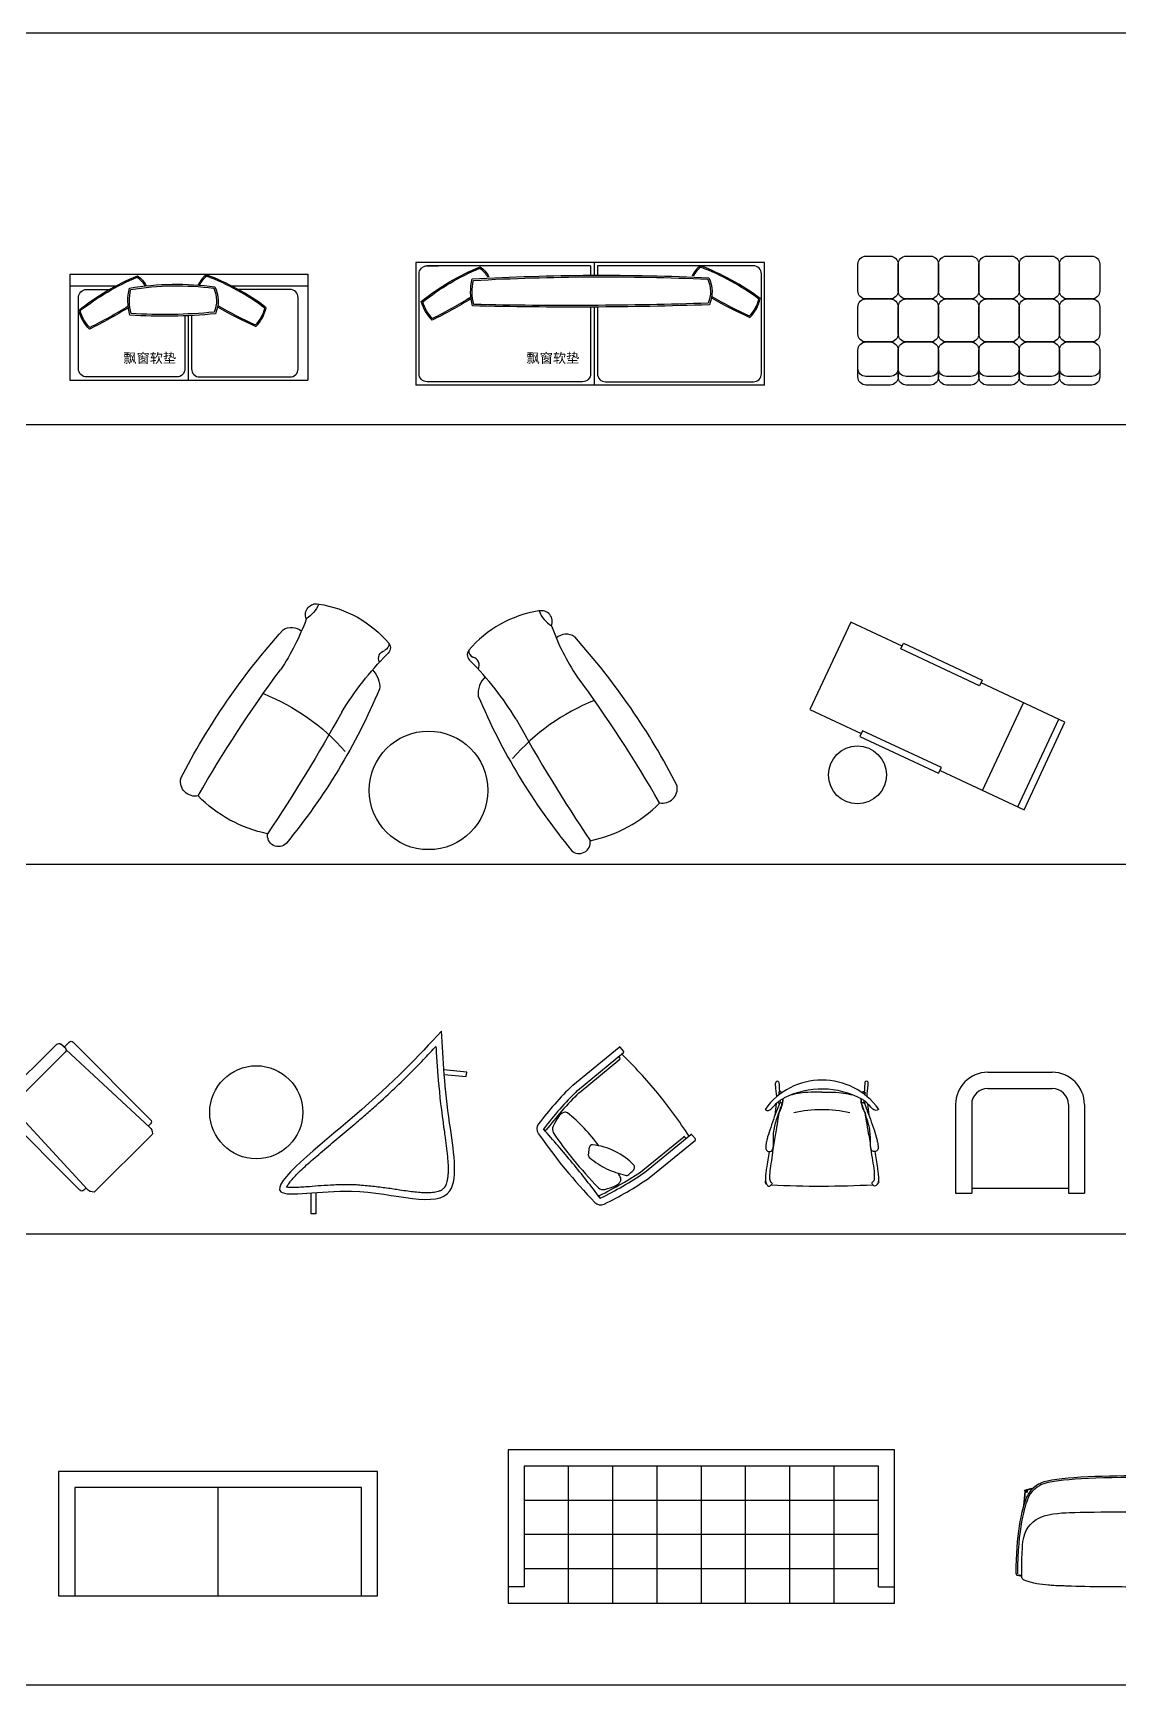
# Model space of a CAD drawing. Extents: x 185064 to 343242, y -369192 to -264966.
# Drawn here: x 211169 to 217909, y -277663 to -267410 of the extents above; entities that cross this region are included whole.
import ezdxf

# ---------------------------------------------------------------- set-up
doc = ezdxf.new("R2010")
doc.units = 0
doc.layers.add('IFF-FURN', color=51, linetype='Continuous', lineweight=25)
for name, color, linetype in [('IFF-FURN-DETAIL', 250, 'Continuous'), ('WALL', 9, 'Continuous'), ('打印框', 4, 'Continuous'), ('文字', 2, 'Continuous')]:
    doc.layers.add(name, color=color, linetype=linetype)

# ---------------------------------------------------------------- blocks, each defined once
blk = doc.blocks.new('AWRETAEEWRT')
at = {"color": 3, "ltscale": 2}
for centre, radius, start, end in [((-134425, -509447), 715, 114.7573, 155.6077), ((-134692, -508858), 68.3, 353.6922, 117.9559), ((-134563, -508668), 207, 218.8804, 252.7677), ((-133461, -508029), 1433, 215.7355, 229.8946), ((-134496, -508980), 93.3, 72.1805, 147.5766), ((-136740, -512528), 4288, 42.9589, 57.9893), ((-135032, -509169), 47.1, 158.0673, 251.6712), ((-135033, -509143), 43.9, 191.165, 261.6003), ((-139343, -515557), 8122, 45.7656, 52.3693), ((-135981, -510889), 1918, 47.1667, 60.8507), ((-135037, -509237), 50.1, 346.5668, 92.8294), ((-133434, -510285), 1322, 127.6548, 154.8433), ((-134799, -509357), 153, 150.9565, 199.9972), ((-131913, -506973), 3887, 218.8155, 235.3678), ((-127507, -502360), 10106, 224.8082, 229.8209), ((-133685, -509646), 91.9, 274.5802, 26.1803), ((-134416, -509336), 841, 297.5562, 331.4991), ((-134090, -510111), 68.8, 241.6218, 25.2259)]:
    blk.add_arc(centre, radius, start, end, dxfattribs=at)
blk = doc.blocks.new('waertae')
at = {"layer": 'IFF-FURN', "color": 3}
for p, q in [((437949, -670511), (437705, -670791)), ((437982, -670539), (437738, -670820)), ((437732, -670820), (437706, -670798)), ((438479, -670971), (438236, -671252)), ((438512, -670999), (438269, -671280)), ((438236, -671258), (438263, -671281))]:
    blk.add_line(p, q, dxfattribs=at)
at = {"layer": 'IFF-FURN', "color": 1}
blk.add_lwpolyline([(438289, -670654, 0.070249), (438517, -670824, 0.219034), (438539, -670822, 0.15778), (438567, -670791, 0.033395), (438590, -670728, 0.249709), (438582, -670688, 0.032862), (438432, -670545, 0.024257), (438248, -670398, 0.249709), (438207, -670395, 0.033395), (438147, -670428, 0.15778), (438121, -670459, 0.219034), (438122, -670481, 0.008332), (438143, -670507, 0.008332)], format="xyb", dxfattribs=at)
blk.add_lwpolyline([(438219, -670522, 0.039545), (438098, -670502, 0.249709), (438077, -670510, 0.033395), (438054, -670540, 0.15778), (438049, -670562, 0.219034), (438054, -670572, 0.096077), (438185, -670638, 0.096077), (438330, -670654, 0.219034), (438341, -670648, 0.15778), (438347, -670626, 0.033395), (438345, -670589, 0.249709), (438331, -670571, 0.039545)], format="xyb", close=True, dxfattribs=at)
at = {"layer": 'IFF-FURN', "color": 3}
for centre, radius, start, end in [((439480, -672089), 2199, 125.7404, 134.029), ((439480, -672089), 2155, 125.563, 134.0239), ((438225, -670345), 50, 53.5532, 125.7404), ((442667, -665637), 6465, 226.6165, 229.0808), ((436156, -673146), 3533, 44.5527, 53.5532), ((437982, -670539), 43.6, 134.029, 139.0158), ((437985, -670542), 4.36, 134.0239, 139.0158), ((442672, -665641), 6465, 229.0251, 231.4894), ((436734, -669706), 2155, 324.082, 332.5429), ((436734, -669706), 2199, 324.077, 332.3655), ((438638, -670703), 50, 332.3655, 44.5527), ((437709, -670794), 4.36, 139.0158, 229.0158), ((437735, -670817), 4.36, 229.0158, 319.0158), ((440148, -668572), 3281, 222.9905, 228.7528), ((440122, -668549), 3281, 229.3532, 235.1154), ((438476, -670968), 4.36, 319.0901, 324.082), ((438479, -670971), 43.6, 319.0901, 324.077), ((438239, -671255), 4.36, 139.0901, 229.0901), ((438265, -671277), 4.36, 229.0901, 319.0901)]:
    blk.add_arc(centre, radius, start, end, dxfattribs=at)
at = {"layer": 'IFF-FURN-DETAIL', "color": 1}
for p, q in [((438225, -670336), (438235, -670345)), ((437995, -670551), (437780, -670798)), ((438646, -670701), (438636, -670693)), ((437764, -670790), (437774, -670799)), ((438466, -670959), (438251, -671207)), ((438262, -671222), (438252, -671213))]:
    blk.add_line(p, q, dxfattribs=at)
for centre, radius, start, end in [((439480, -672089), 2138, 125.639, 134.0239), ((438232, -670348), 4.36, 305.639, 49.053), ((436734, -669706), 2138, 324.082, 332.467), ((438634, -670696), 4.36, 49.053, 152.467), ((437777, -670796), 4.36, 229.053, 319.0158), ((438255, -671210), 4.36, 139.0901, 229.053)]:
    blk.add_arc(centre, radius, start, end, dxfattribs=at)
at = {"layer": 'IFF-FURN-DETAIL', "color": 3}
for centre, start, end in [((440122, -668549), 229.3532, 229.3536), ((440148, -668572), 228.7523, 228.7528)]:
    blk.add_arc(centre, 3276, start, end, dxfattribs=at)
blk = doc.blocks.new('A$C7FD80CE8')
at = {"color": 3, "linetype": 'ByBlock'}
for p, q in [((27, 572), (653, 837)), ((683, 812), (676, 828)), ((739, 815), (939, 345)), ((35, 507), (25, 532)), ((1, 473), (180, 52)), ((41, 512), (9, 495)), ((269, 1), (895, 267)), ((897, 306), (904, 290)), ((236, 54), (202, 42)), ((239, 27), (228, 53))]:
    blk.add_line(p, q, dxfattribs=at)
for centre, radius, start, end in [((660, 821), 17.5, 22.9905, 112.9905), ((717, 769), 51.1, 63.8861, 118.0264), ((17, 479), 17.5, 117.3351, 202.9905), ((890, 360), 51.1, 287.9547, 342.095), ((888, 283), 17.5, 292.9905, 22.9905), ((196, 59), 17.5, 202.9905, 288.646)]:
    blk.add_arc(centre, radius, start, end, dxfattribs=at)
at = {"layer": '文字', "color": 3}
for p, q in [((693, 814), (55, 512)), ((18, 549), (25, 532)), ((66, 503), (246, 77)), ((906, 312), (246, 63)), ((239, 27), (246, 11))]:
    blk.add_line(p, q, dxfattribs=at)
for centre, start, end in [((34, 555), 112.9905, 202.9905), ((49, 496), 22.9905, 117.3351), ((230, 70), 288.646, 22.9905), ((262, 17), 202.9905, 292.9905)]:
    blk.add_arc(centre, 17.5, start, end, dxfattribs=at)
blk = doc.blocks.new('eettt')
at = {"color": 1}
for points in [[(213781, -294405), (213917, -294417), (213920, -294389), (213778, -294376)], [(212983, -295138), (212983, -295270), (212954, -295270), (212954, -295140)]]:
    blk.add_lwpolyline(points, dxfattribs=at)
blk.add_circle((212614, -294639), 289, dxfattribs=at)
at = {"color": 3}
blk.add_spline([(213763, -294135), (213814, -294707), (213816, -295126), (213205, -295129), (212766, -295132), (213223, -294661), (213763, -294135)], degree=3, dxfattribs=at)
at = {"color": 1}
for points, knots in [([(212802, -295104), (212803, -295101), (212805, -295098), (212809, -295091), (212812, -295087), (212818, -295079), (212821, -295075), (212828, -295066), (212832, -295061), (212845, -295046), (212854, -295036), (212875, -295015), (212886, -295004), (212910, -294981), (212923, -294969), (212950, -294945), (212964, -294933), (213009, -294894), (213041, -294866), (213106, -294811), (213139, -294784), (213189, -294742), (213205, -294728), (213234, -294704), (213246, -294694), (213269, -294674), (213281, -294664), (213314, -294635), (213336, -294616), (213399, -294559), (213437, -294524), (213544, -294422), (213606, -294360), (213685, -294277), (213707, -294254), (213728, -294231)], [2165.259492, 2165.259492, 2165.259492, 2165.259492, 2188.884961, 2188.884961, 2212.51043, 2212.51043, 2236.135898, 2236.135898, 2259.761367, 2259.761367, 2304.882805, 2304.882805, 2350.004243, 2350.004243, 2395.125681, 2395.125681, 2440.247119, 2440.247119, 2533.257407, 2533.257407, 2626.267694, 2626.267694, 2673.388423, 2673.388423, 2708.753609, 2708.753609, 2744.118796, 2744.118796, 2814.849168, 2814.849168, 2956.309914, 2956.309914, 3233.394212, 3233.394212, 3343.720907, 3343.720907, 3343.720907, 3343.720907]), ([(213728, -294231), (213730, -294250), (213731, -294269), (213734, -294327), (213737, -294366), (213748, -294498), (213758, -294595), (213774, -294710), (213775, -294718), (213777, -294733), (213778, -294741), (213782, -294765), (213784, -294780), (213789, -294819), (213792, -294842), (213798, -294886), (213800, -294908), (213803, -294945), (213804, -294961), (213805, -294991), (213805, -295005), (213803, -295028), (213803, -295037), (213800, -295054), (213799, -295062), (213796, -295075), (213794, -295080), (213791, -295089), (213789, -295093), (213786, -295099), (213785, -295100), (213783, -295103), (213783, -295104), (213781, -295106), (213781, -295107), (213778, -295109), (213777, -295111), (213773, -295114), (213772, -295116), (213768, -295119), (213766, -295120), (213762, -295123), (213759, -295124), (213754, -295127), (213752, -295128), (213744, -295130), (213740, -295132), (213729, -295135), (213724, -295136), (213712, -295137), (213705, -295138), (213692, -295139), (213684, -295139), (213665, -295139), (213653, -295139), (213627, -295137), (213613, -295136), (213584, -295133), (213569, -295131), (213538, -295127), (213522, -295125), (213479, -295118), (213451, -295114), (213395, -295106), (213365, -295102), (213306, -295096), (213275, -295093), (213233, -295090), (213222, -295090), (213206, -295089), (213201, -295089), (213191, -295089), (213187, -295089), (213172, -295089), (213162, -295089), (213133, -295089), (213113, -295090), (213068, -295092), (213042, -295093), (212991, -295097), (212967, -295099), (212929, -295102), (212914, -295103), (212885, -295105), (212872, -295105), (212851, -295106), (212844, -295106), (212830, -295106), (212823, -295106), (212813, -295105), (212810, -295105), (212805, -295104), (212803, -295104), (212802, -295104)], [100.943038, 100.943038, 100.943038, 100.943038, 162.097827, 162.097827, 284.407405, 284.407405, 565.488151, 565.488151, 585.681154, 585.681154, 605.874158, 605.874158, 646.260164, 646.260164, 705.579382, 705.579382, 764.8986, 764.8986, 810.435762, 810.435762, 855.972924, 855.972924, 890.077639, 890.077639, 924.182355, 924.182355, 950.411591, 950.411591, 976.640826, 976.640826, 988.319357, 988.319357, 997.193202, 997.193202, 1006.067046, 1006.067046, 1023.814734, 1023.814734, 1041.562423, 1041.562423, 1059.310111, 1059.310111, 1077.0578, 1077.0578, 1094.805488, 1094.805488, 1122.159619, 1122.159619, 1149.513749, 1149.513749, 1176.86788, 1176.86788, 1204.222011, 1204.222011, 1246.567238, 1246.567238, 1288.912465, 1288.912465, 1331.257692, 1331.257692, 1373.602919, 1373.602919, 1441.18902, 1441.18902, 1508.775121, 1508.775121, 1576.361222, 1576.361222, 1600.436264, 1600.436264, 1611.090917, 1611.090917, 1621.745569, 1621.745569, 1643.054874, 1643.054874, 1685.673484, 1685.673484, 1745.508967, 1745.508967, 1805.344451, 1805.344451, 1847.470296, 1847.470296, 1889.596141, 1889.596141, 1917.667063, 1917.667063, 1945.737985, 1945.737985, 1965.823081, 1965.823081, 1976.550077, 1976.550077, 1976.550077, 1976.550077])]:
    blk.add_open_spline(points, degree=3, knots=knots, dxfattribs=at)
blk = doc.blocks.new('werwer')
at = {"layer": '打印框', "color": 3}
for centre, radius, start, end in [((216125, -294872), 433, 35.8257, 144.2683), ((215848, -294457), 10.8, 0.047, 183.38), ((216401, -294457), 10.8, 356.714, 180.047), ((215686, -294543), 199, 329.2615, 357.1233), ((216125, -295023), 528, 62.0084, 116.4206), ((216563, -294542), 199, 182.9645, 210.8325), ((216125, -295389), 766, 76.9144, 103.1796), ((216120, -288799), 6298, 267.1692, 272.9248)]:
    blk.add_arc(centre, radius, start, end, dxfattribs=at)
at = {"layer": '打印框', "color": 3, "extrusion": (0, 0, -1)}
blk.add_ellipse((215864, -294516), major_axis=(7.66, 2.58), ratio=0.668882, dxfattribs=at)
at = {"layer": '打印框', "color": 3}
blk.add_ellipse((216384, -294516), major_axis=(-7.66, 2.57), ratio=0.668882, dxfattribs=at)
for points, knots in [([(215844, -294542), (215844, -294537), (215843, -294522), (215840, -294499), (215837, -294476), (215837, -294463), (215837, -294458)], [105.524012, 105.524012, 105.524012, 105.524012, 119.005066, 149.530306, 168.874441, 183.875131, 183.875131, 183.875131, 183.875131]), ([(215858, -294457), (215858, -294464), (215859, -294480), (215860, -294497), (215861, -294507), (215862, -294512)], [0, 0, 0, 0, 18.844344, 43.274717, 47.412661, 47.412661, 47.412661, 47.412661]), ([(216390, -294457), (216390, -294464), (216390, -294479), (216388, -294496), (216388, -294507), (216387, -294511)], [0, 0, 0, 0, 18.844344, 43.274717, 47.412661, 47.412661, 47.412661, 47.412661]), ([(216404, -294542), (216405, -294537), (216406, -294521), (216408, -294498), (216411, -294475), (216412, -294463), (216412, -294458)], [105.524012, 105.524012, 105.524012, 105.524012, 119.005066, 149.530306, 168.874441, 183.875131, 183.875131, 183.875131, 183.875131]), ([(215773, -294619), (215774, -294621), (215775, -294625), (215783, -294628), (215801, -294629), (215823, -294605), (215843, -294582), (215867, -294562), (215882, -294555), (215890, -294550)], [0, 0, 0, 0, 3.799787, 11.222667, 22.640105, 53.579866, 90.266542, 112.181213, 137.097271, 137.097271, 137.097271, 137.097271]), ([(215863, -294566), (215863, -294567), (215863, -294571), (215864, -294576), (215863, -294580)], [42.895046, 42.895046, 42.895046, 42.895046, 45.554577, 56.033693, 56.033693, 56.033693, 56.033693]), ([(215880, -294556), (215880, -294562), (215880, -294570), (215881, -294579), (215879, -294583), (215878, -294585)], [39.6476, 39.6476, 39.6476, 39.6476, 50.470307, 58.829714, 62.90437, 62.90437, 62.90437, 62.90437]), ([(216124, -294514), (216114, -294514), (216079, -294514), (216024, -294515), (215971, -294523), (215942, -294529), (215932, -294532)], [0, 0, 0, 0, 29.255842, 97.631047, 151.168733, 179.203757, 179.203757, 179.203757, 179.203757]), ([(216124, -294514), (216135, -294514), (216170, -294514), (216224, -294514), (216278, -294523), (216307, -294529), (216316, -294531)], [0, 0, 0, 0, 29.255842, 97.631047, 151.168733, 179.203758, 179.203758, 179.203758, 179.203758]), ([(216369, -294555), (216369, -294561), (216368, -294569), (216368, -294578), (216369, -294583), (216370, -294584)], [39.6476, 39.6476, 39.6476, 39.6476, 50.470307, 58.829714, 62.90437, 62.90437, 62.90437, 62.90437]), ([(216475, -294619), (216475, -294620), (216474, -294624), (216465, -294627), (216447, -294628), (216426, -294605), (216405, -294581), (216386, -294565), (216376, -294559), (216372, -294557)], [0, 0, 0, 0, 3.799787, 11.222667, 22.640105, 53.579866, 90.266542, 112.181213, 122.867868, 122.867868, 122.867868, 122.867868]), ([(216386, -294566), (216386, -294566), (216385, -294571), (216385, -294575), (216386, -294579)], [42.895046, 42.895046, 42.895046, 42.895046, 45.554577, 56.033693, 56.033693, 56.033693, 56.033693]), ([(215863, -294580), (215857, -294594), (215843, -294628), (215823, -294684), (215802, -294746), (215786, -294795), (215778, -294831), (215776, -294853), (215777, -294876), (215795, -294885), (215816, -294880), (215824, -294857), (215823, -294830), (215823, -294797), (215825, -294758), (215834, -294715), (215846, -294676), (215859, -294638), (215869, -294609), (215876, -294591), (215878, -294585)], [0, 0, 0, 0, 41.745709, 102.229255, 166.823816, 221.597675, 247.104231, 266.535338, 286.615818, 303.699311, 316.550855, 341.277793, 363.038346, 391.063392, 432.65416, 472.460678, 512.815034, 546.419526, 582.138146, 600.046158, 600.046158, 600.046158, 600.046158]), ([(215857, -294645), (215854, -294661), (215848, -294703), (215835, -294778), (215821, -294859), (215812, -294938), (215800, -294997), (215800, -295039), (215800, -295068), (215815, -295075), (215815, -295085), (215811, -295089), (215809, -295090), (215809, -295090)], [321.988457, 321.988457, 321.988457, 321.988457, 368.644284, 439.117019, 532.627704, 597.892965, 659.439925, 696.882656, 720.275485, 729.796097, 736.883417, 743.747429, 743.747483, 743.747483, 743.747483, 743.747483]), ([(215860, -294586), (215859, -294586), (215856, -294581), (215853, -294577), (215852, -294575)], [61.639385, 61.639385, 61.639385, 61.639385, 68.233266, 73.516136, 73.516136, 73.516136, 73.516136]), ([(215878, -294585), (215878, -294584), (215878, -294583), (215876, -294581), (215872, -294579), (215868, -294579), (215865, -294579), (215863, -294580), (215863, -294580)], [0, 0, 0, 0, 1.600946, 3.710889, 7.499646, 11.940765, 14.99292, 16.806912, 16.806912, 16.806912, 16.806912]), ([(216370, -294584), (216370, -294584), (216371, -294582), (216373, -294580), (216376, -294579), (216380, -294578), (216384, -294579), (216385, -294579), (216386, -294579)], [0, 0, 0, 0, 1.600946, 3.710889, 7.499646, 11.940765, 14.99292, 16.806912, 16.806912, 16.806912, 16.806912]), ([(216386, -294579), (216392, -294593), (216405, -294627), (216426, -294684), (216447, -294745), (216463, -294795), (216471, -294830), (216474, -294853), (216473, -294875), (216454, -294885), (216433, -294880), (216426, -294856), (216426, -294830), (216426, -294797), (216424, -294758), (216415, -294715), (216403, -294675), (216390, -294638), (216380, -294608), (216373, -294590), (216370, -294584)], [0, 0, 0, 0, 41.745709, 102.229255, 166.823816, 221.597675, 247.104231, 266.535338, 286.615818, 303.699311, 316.550855, 341.277793, 363.038346, 391.063392, 432.65416, 472.460678, 512.815034, 546.419526, 582.138146, 600.046158, 600.046158, 600.046158, 600.046158]), ([(216388, -294585), (216390, -294586), (216393, -294580), (216396, -294576), (216397, -294574)], [61.639385, 61.639385, 61.639385, 61.639385, 68.233266, 73.516136, 73.516136, 73.516136, 73.516136]), ([(216392, -294644), (216394, -294661), (216401, -294703), (216414, -294777), (216428, -294859), (216437, -294937), (216450, -294996), (216449, -295038), (216449, -295067), (216434, -295075), (216435, -295084), (216439, -295089), (216441, -295089), (216441, -295089)], [321.988457, 321.988457, 321.988457, 321.988457, 368.644284, 439.117019, 532.627704, 597.892965, 659.439925, 696.882656, 720.275485, 729.796097, 736.883417, 743.747429, 743.747483, 743.747483, 743.747483, 743.747483]), ([(215797, -294883), (215791, -294918), (215785, -294963), (215775, -295021), (215773, -295054), (215777, -295081), (215787, -295094), (215800, -295101), (215806, -295094), (215809, -295090)], [315.073608, 315.073608, 315.073608, 315.073608, 411.368041, 442.28984, 477.587134, 504.72179, 514.498823, 524.652631, 537.847696, 537.847696, 537.847696, 537.847696]), ([(216452, -294883), (216458, -294917), (216465, -294962), (216474, -295020), (216477, -295053), (216473, -295080), (216462, -295094), (216450, -295100), (216444, -295094), (216441, -295089)], [315.073608, 315.073608, 315.073608, 315.073608, 411.368041, 442.28984, 477.587134, 504.72179, 514.498823, 524.652631, 537.847696, 537.847696, 537.847696, 537.847696]), ([(215775, -295065), (215775, -295065), (215773, -295066), (215772, -295071), (215773, -295077), (215776, -295081), (215777, -295082)], [2.8263, 2.8263, 2.8263, 2.8263, 3.464441, 8.118627, 15.821874, 20.456079, 20.456079, 20.456079, 20.456079]), ([(216475, -295064), (216475, -295064), (216476, -295065), (216477, -295070), (216477, -295077), (216474, -295080), (216473, -295081)], [2.8263, 2.8263, 2.8263, 2.8263, 3.464441, 8.118627, 15.821874, 20.456079, 20.456079, 20.456079, 20.456079])]:
    blk.add_open_spline(points, degree=3, knots=knots, dxfattribs=at)
for points in [[(215857, -294519), (215858, -294523), (215858, -294527), (215859, -294530)], [(215872, -294515), (215872, -294517), (215873, -294518), (215873, -294520)], [(216376, -294514), (216376, -294516), (216376, -294518), (216376, -294520)], [(216392, -294519), (216391, -294523), (216390, -294526), (216390, -294530)], [(215841, -294586), (215838, -294610), (215835, -294634), (215833, -294657)], [(215860, -294586), (215860, -294586), (215860, -294586), (215860, -294586)], [(216388, -294586), (216388, -294585), (216389, -294585), (216389, -294585)], [(216408, -294585), (216411, -294609), (216413, -294633), (216416, -294657)], [(215782, -295088), (215780, -295086), (215778, -295084), (215777, -295082)], [(216467, -295087), (216469, -295085), (216471, -295083), (216473, -295081)]]:
    blk.add_open_spline(points, degree=3, dxfattribs=at)
blk = doc.blocks.new('aweawertaer')
at = {"layer": '打印框', "color": 3}
for p, q in [((217318, -295753), (217327, -295667)), ((217323, -295658), (217338, -295668)), ((217323, -295737), (217330, -295667)), ((217324, -295656), (217339, -295667)), ((217330, -295667), (217337, -295671)), ((217371, -295651), (217335, -295661)), ((217335, -295661), (217341, -295665)), ((217376, -295646), (217336, -295657))]:
    blk.add_line(p, q, dxfattribs=at)
for points in [[(217306, -296189), (217287, -296186)], [(218769, -296189), (218788, -296186)]]:
    blk.add_lwpolyline(points, dxfattribs=at)
for centre, radius, start, end in [((217317, -295666), 9.46, 353.342, 53.1693), ((217330, -295645), 13.5, 240.1321, 294.8683), ((217338, -295667), 3.75, 247.291, 46.4493), ((217338, -295667), 0.248, 247.291, 46.4493)]:
    blk.add_arc(centre, radius, start, end, dxfattribs=at)
for points, knots in [([(218037, -295570), (217794, -295570), (217513, -295578), (217425, -295614), (217425, -295614), (217425, -295614), (217425, -295614), (217425, -295614), (217401, -295625), (217379, -295644), (217379, -295644), (217379, -295644), (217379, -295644), (217376, -295647), (217373, -295649), (217370, -295652), (217370, -295652), (217370, -295652), (217370, -295652), (217368, -295655), (217365, -295657), (217363, -295660), (217363, -295660), (217363, -295660), (217363, -295660), (217343, -295682), (217334, -295707), (217334, -295707), (217334, -295707), (217334, -295707), (217334, -295707), (217303, -295784), (217268, -295941), (217270, -296176), (217270, -296176), (217270, -296176), (217270, -296176), (217270, -296186), (217279, -296187), (217279, -296187), (217279, -296187), (217279, -296187), (217279, -296187), (217279, -296187), (217306, -296192), (217306, -296192)], [0, 0, 0, 0, 1, 1, 1, 2, 2, 2, 3, 3, 3, 4, 4, 4, 5, 5, 5, 6, 6, 6, 7, 7, 7, 8, 8, 8, 9, 9, 9, 10, 10, 10, 11, 11, 11, 12, 12, 12, 13, 13, 13, 14, 14, 14, 15, 15, 15, 15]), ([(218793, -296177), (218794, -296177), (218794, -296176), (218794, -296176), (218797, -295899), (218746, -295750), (218731, -295711), (218731, -295710), (218722, -295687), (218704, -295667), (218702, -295664), (218699, -295662), (218697, -295659), (218694, -295657), (218692, -295654), (218689, -295652), (218669, -295634), (218646, -295624), (218645, -295624), (218576, -295595), (218366, -295580), (218038, -295580), (217709, -295580), (217499, -295595), (217429, -295624), (217429, -295624), (217406, -295634), (217386, -295652), (217383, -295654), (217380, -295657), (217378, -295659), (217375, -295662), (217373, -295664), (217370, -295667), (217353, -295687), (217344, -295710), (217344, -295710), (217328, -295750), (217278, -295899), (217280, -296176), (217280, -296176), (217280, -296177), (217280, -296177)], [0, 0, 0, 0, 1, 1, 1, 2, 2, 2, 3, 3, 3, 4, 4, 4, 5, 5, 5, 6, 6, 6, 7, 7, 7, 8, 8, 8, 9, 9, 9, 10, 10, 10, 11, 11, 11, 12, 12, 12, 13, 13, 13, 14, 14, 14, 14]), ([(218038, -295570), (218280, -295570), (218562, -295578), (218649, -295614), (218649, -295614), (218649, -295614), (218649, -295614), (218649, -295614), (218674, -295625), (218696, -295644), (218696, -295644), (218696, -295644), (218696, -295644), (218699, -295647), (218702, -295649), (218704, -295652), (218704, -295652), (218704, -295652), (218704, -295652), (218707, -295655), (218709, -295657), (218712, -295660), (218712, -295660), (218712, -295660), (218712, -295660), (218731, -295682), (218740, -295707), (218740, -295707), (218740, -295707), (218740, -295707), (218740, -295707), (218771, -295784), (218807, -295941), (218804, -296176), (218804, -296176), (218804, -296176), (218804, -296176), (218804, -296186), (218795, -296187), (218795, -296187), (218795, -296187), (218795, -296187), (218795, -296187), (218795, -296187), (218769, -296192), (218769, -296192)], [0, 0, 0, 0, 1, 1, 1, 2, 2, 2, 3, 3, 3, 4, 4, 4, 5, 5, 5, 6, 6, 6, 7, 7, 7, 8, 8, 8, 9, 9, 9, 10, 10, 10, 11, 11, 11, 12, 12, 12, 13, 13, 13, 14, 14, 14, 15, 15, 15, 15]), ([(218702, -295649), (218717, -295651), (218732, -295654), (218742, -295658), (218742, -295658), (218742, -295658), (218742, -295658), (218742, -295658), (218747, -295659), (218752, -295656)], [0, 0, 0, 0, 1, 1, 1, 2, 2, 2, 3, 3, 3, 3]), ([(218752, -295737), (218752, -295737), (218746, -295669), (218746, -295668), (218746, -295668), (218746, -295668), (218746, -295668), (218746, -295666), (218740, -295670), (218740, -295670), (218740, -295670), (218740, -295670), (218740, -295670), (218740, -295670), (218736, -295673), (218734, -295669), (218734, -295669), (218734, -295669), (218734, -295669), (218732, -295666), (218735, -295664), (218735, -295664), (218735, -295664), (218735, -295664), (218735, -295664), (218735, -295664), (218740, -295660), (218740, -295660), (218740, -295660), (218740, -295660), (218740, -295660), (218740, -295660), (218720, -295654), (218705, -295652)], [0, 0, 0, 0, 1, 1, 1, 2, 2, 2, 3, 3, 3, 4, 4, 4, 5, 5, 5, 6, 6, 6, 7, 7, 7, 8, 8, 8, 9, 9, 9, 10, 10, 10, 11, 11, 11, 11]), ([(218752, -295657), (218749, -295659), (218743, -295663), (218741, -295664), (218741, -295664), (218741, -295664), (218741, -295664), (218740, -295665), (218738, -295666), (218738, -295666), (218738, -295666), (218738, -295666), (218738, -295666), (218736, -295668), (218736, -295668), (218739, -295667), (218739, -295667), (218739, -295667), (218739, -295667), (218739, -295666), (218740, -295666), (218742, -295665), (218742, -295665), (218742, -295665), (218742, -295665), (218748, -295661), (218753, -295658), (218753, -295658)], [0, 0, 0, 0, 1, 1, 1, 2, 2, 2, 3, 3, 3, 4, 4, 4, 5, 5, 5, 6, 6, 6, 7, 7, 7, 8, 8, 8, 9, 9, 9, 9]), ([(218753, -295658), (218750, -295660), (218748, -295663), (218749, -295667), (218749, -295667), (218749, -295667), (218749, -295667), (218750, -295679), (218753, -295708), (218757, -295749)], [0, 0, 0, 0, 1, 1, 1, 2, 2, 2, 3, 3, 3, 3]), ([(218037, -296260), (217978, -296260), (217920, -296259), (217865, -296259), (217865, -296259), (217865, -296259), (217865, -296259), (217769, -296258), (217682, -296257), (217615, -296255), (217615, -296255), (217615, -296255), (217615, -296255), (217605, -296255), (217595, -296254), (217585, -296254), (217585, -296254), (217585, -296254), (217585, -296254), (217580, -296254), (217574, -296253), (217569, -296253), (217569, -296253), (217569, -296253), (217569, -296253), (217555, -296252), (217542, -296253), (217530, -296253), (217530, -296253), (217530, -296253), (217530, -296253), (217512, -296252), (217498, -296250), (217488, -296250), (217488, -296250), (217488, -296250), (217488, -296250), (217482, -296249), (217477, -296248), (217472, -296248), (217472, -296248), (217472, -296248), (217472, -296248), (217447, -296245), (217421, -296243), (217399, -296239), (217399, -296239), (217399, -296239), (217399, -296239), (217387, -296236), (217376, -296233), (217366, -296231), (217366, -296231), (217366, -296231), (217366, -296231), (217361, -296230), (217356, -296228), (217351, -296227), (217351, -296227), (217351, -296227), (217351, -296227), (217347, -296225), (217342, -296225), (217339, -296224), (217339, -296224), (217339, -296224), (217339, -296224), (217329, -296220), (217322, -296217), (217317, -296214), (217317, -296214), (217317, -296214), (217317, -296214), (217310, -296209), (217307, -296204), (217306, -296195), (217306, -296195), (217306, -296195), (217306, -296195), (217306, -296195), (217306, -296132), (217306, -296121), (217306, -296121), (217306, -296121), (217306, -296121), (217306, -296098), (217307, -296063), (217311, -296001), (217311, -296001), (217311, -296001), (217311, -296001), (217315, -295933), (217340, -295876), (217396, -295840), (217396, -295840), (217396, -295840), (217396, -295840), (217455, -295802), (217546, -295801), (217602, -295797), (217602, -295797), (217602, -295797), (217602, -295797), (217602, -295797), (217805, -295793), (217862, -295793), (217862, -295793), (217862, -295793), (217862, -295793), (217920, -295793), (218037, -295793), (218037, -295793)], [0, 0, 0, 0, 1, 1, 1, 2, 2, 2, 3, 3, 3, 4, 4, 4, 5, 5, 5, 6, 6, 6, 7, 7, 7, 8, 8, 8, 9, 9, 9, 10, 10, 10, 11, 11, 11, 12, 12, 12, 13, 13, 13, 14, 14, 14, 15, 15, 15, 16, 16, 16, 17, 17, 17, 18, 18, 18, 19, 19, 19, 20, 20, 20, 21, 21, 21, 22, 22, 22, 23, 23, 23, 24, 24, 24, 25, 25, 25, 26, 26, 26, 27, 27, 27, 28, 28, 28, 29, 29, 29, 30, 30, 30, 31, 31, 31, 32, 32, 32, 33, 33, 33, 34, 34, 34, 35, 35, 35, 36, 36, 36, 37, 37, 37, 37]), ([(218037, -296260), (218097, -296260), (218155, -296259), (218209, -296259), (218209, -296259), (218209, -296259), (218209, -296259), (218306, -296258), (218392, -296257), (218460, -296255), (218460, -296255), (218460, -296255), (218460, -296255), (218470, -296255), (218480, -296254), (218489, -296254), (218489, -296254), (218489, -296254), (218489, -296254), (218495, -296254), (218500, -296253), (218505, -296253), (218505, -296253), (218505, -296253), (218505, -296253), (218520, -296252), (218533, -296253), (218545, -296253), (218545, -296253), (218545, -296253), (218545, -296253), (218563, -296252), (218577, -296250), (218587, -296250), (218587, -296250), (218587, -296250), (218587, -296250), (218592, -296249), (218598, -296248), (218603, -296248), (218603, -296248), (218603, -296248), (218603, -296248), (218628, -296245), (218653, -296243), (218676, -296239), (218676, -296239), (218676, -296239), (218676, -296239), (218688, -296236), (218699, -296233), (218708, -296231), (218708, -296231), (218708, -296231), (218708, -296231), (218714, -296230), (218719, -296228), (218723, -296227), (218723, -296227), (218723, -296227), (218723, -296227), (218728, -296225), (218732, -296225), (218736, -296224), (218736, -296224), (218736, -296224), (218736, -296224), (218745, -296220), (218753, -296217), (218758, -296214), (218758, -296214), (218758, -296214), (218758, -296214), (218765, -296209), (218768, -296204), (218769, -296195), (218769, -296195), (218769, -296195), (218769, -296195), (218769, -296195), (218769, -296132), (218769, -296121), (218769, -296121), (218769, -296121), (218769, -296121), (218769, -296098), (218768, -296063), (218764, -296001), (218764, -296001), (218764, -296001), (218764, -296001), (218760, -295933), (218734, -295876), (218679, -295840), (218679, -295840), (218679, -295840), (218679, -295840), (218620, -295802), (218528, -295801), (218472, -295797), (218472, -295797), (218472, -295797), (218472, -295797), (218472, -295797), (218270, -295793), (218212, -295793), (218212, -295793), (218212, -295793), (218212, -295793), (218155, -295793), (218037, -295793), (218037, -295793)], [0, 0, 0, 0, 1, 1, 1, 2, 2, 2, 3, 3, 3, 4, 4, 4, 5, 5, 5, 6, 6, 6, 7, 7, 7, 8, 8, 8, 9, 9, 9, 10, 10, 10, 11, 11, 11, 12, 12, 12, 13, 13, 13, 14, 14, 14, 15, 15, 15, 16, 16, 16, 17, 17, 17, 18, 18, 18, 19, 19, 19, 20, 20, 20, 21, 21, 21, 22, 22, 22, 23, 23, 23, 24, 24, 24, 25, 25, 25, 26, 26, 26, 27, 27, 27, 28, 28, 28, 29, 29, 29, 30, 30, 30, 31, 31, 31, 32, 32, 32, 33, 33, 33, 34, 34, 34, 35, 35, 35, 36, 36, 36, 37, 37, 37, 37]), ([(217287, -296188), (217283, -296187), (217285, -296184), (217289, -296184), (217289, -296184), (217289, -296184), (217289, -296184), (217292, -296185), (217306, -296188), (217306, -296188)], [0, 0, 0, 0, 1, 1, 1, 2, 2, 2, 3, 3, 3, 3]), ([(218788, -296188), (218792, -296187), (218790, -296184), (218787, -296184), (218787, -296184), (218787, -296184), (218787, -296184), (218783, -296185), (218769, -296188), (218769, -296188)], [0, 0, 0, 0, 1, 1, 1, 2, 2, 2, 3, 3, 3, 3])]:
    blk.add_open_spline(points, degree=3, knots=knots, dxfattribs=at)
blk = doc.blocks.new('erter')
at = {"layer": '打印框', "color": 3}
for p, q in [((217095, -291874), (217495, -291874)), ((217095, -291974), (217495, -291974)), ((216895, -292074), (216895, -292624)), ((216995, -292074), (216995, -292624)), ((217595, -292074), (217595, -292624)), ((217695, -292074), (217695, -292624)), ((216995, -292594), (217595, -292594)), ((216895, -292624), (216995, -292624)), ((217595, -292624), (217695, -292624))]:
    blk.add_line(p, q, dxfattribs=at)
for centre, radius, start, end in [((217095, -292074), 200, 90, 180), ((217495, -292074), 200, 0, 90), ((217095, -292074), 100, 90, 180), ((217495, -292074), 100, 0, 90)]:
    blk.add_arc(centre, radius, start, end, dxfattribs=at)
blk = doc.blocks.new('ewrawer')
at = {"color": 1}
for p, q in [((211678, -268982), (211397, -268982)), ((212874, -268982), (212390, -268982)), ((212132, -269164), (212132, -269565))]:
    blk.add_line(p, q, dxfattribs=at)
at = {"color": 3}
for points in [[(212112, -269165), (212112, -269495, -0.414214), (212062, -269545), (211501, -269545, -0.414214), (211451, -269495), (211451, -269052, -0.414214), (211501, -269002), (211658, -269002)], [(212153, -269163), (212153, -269495, 0.414214), (212203, -269545), (212764, -269545, 0.414214), (212814, -269495), (212814, -269052, 0.414214), (212764, -269002), (212444, -269002)]]:
    blk.add_lwpolyline(points, format="xyb", dxfattribs=at)
at = {"layer": 'WALL', "color": 3}
for points in [[(211761, -269115, -0.026032), (211520, -269248, -0.130869), (211452, -269132, -0.072931), (211818, -268917, -0.131612), (211871, -268980, -0.131612)], [(211760, -269106, -0.025813), (211522, -269238, -0.125299), (211461, -269135, -0.071114), (211816, -268926, -0.124238), (211863, -268980, -0.124238)], [(212314, -269110, 0.025343), (212553, -269232, 0.130869), (212617, -269115, 0.072931), (212245, -268911, 0.131478), (212194, -268975, 0.131478)], [(212316, -269102, 0.025044), (212551, -269222, 0.125299), (212608, -269118, 0.071114), (212247, -268920, 0.124084), (212202, -268975, 0.124084)]]:
    blk.add_lwpolyline(points, format="xyb", dxfattribs=at)
for points in [[(212301, -269153, -0.040197), (211770, -269161, -0.130869), (211768, -268993, -0.072931), (212298, -268985, -0.221198)], [(212293, -269143, -0.039123), (211778, -269151, -0.125299), (211776, -269002, -0.071114), (212291, -268994, -0.213879)]]:
    blk.add_lwpolyline(points, format="xyb", close=True, dxfattribs=at)
at = {"layer": '打印框', "color": 1}
for p, q in [((211397, -268907), (212874, -268907)), ((211397, -268907), (211397, -269565)), ((212874, -268907), (212874, -269565)), ((211397, -269565), (212874, -269565))]:
    blk.add_line(p, q, dxfattribs=at)
blk = doc.blocks.new('ee4555')
at = {"color": 3}
for p, q in [((215710, -268860), (213545, -268860)), ((214651, -268860), (214651, -268939)), ((214651, -269136), (214651, -269620)), ((215710, -269620), (213545, -269620))]:
    blk.add_line(p, q, dxfattribs=at)
for points in [[(214630, -269136), (214630, -269550, -0.414214), (214580, -269600), (213615, -269600, -0.414214), (213565, -269550), (213565, -268930, -0.414214), (213615, -268880), (213686, -268880)], [(214672, -269136), (214672, -269550, 0.414214), (214722, -269600), (215640, -269600, 0.414214), (215690, -269550), (215690, -268930, 0.414214), (215640, -268880), (214672, -268880)]]:
    blk.add_lwpolyline(points, format="xyb", dxfattribs=at)
for points in [[(214630, -268880), (213615, -268880)], [(214630, -268880), (214630, -268939)], [(214672, -268880), (214672, -268939)]]:
    blk.add_lwpolyline(points, dxfattribs=at)
at = {"layer": 'WALL', "color": 3}
for points in [[(213888, -269084, -0.026032), (213647, -269217, -0.130869), (213579, -269101, -0.072931), (213945, -268886, -0.131612), (213998, -268949, -0.131612)], [(213887, -269075, -0.025813), (213649, -269207, -0.125299), (213588, -269104, -0.071114), (213943, -268895, -0.124238), (213989, -268949, -0.124238)], [(215380, -269079, 0.025343), (215619, -269201, 0.130869), (215683, -269084, 0.072931), (215311, -268880, 0.131478), (215260, -268944, 0.131478)], [(215382, -269071, 0.025044), (215617, -269191, 0.125299), (215674, -269087, 0.071114), (215313, -268889, 0.124084), (215268, -268944, 0.124084)]]:
    blk.add_lwpolyline(points, format="xyb", dxfattribs=at)
for points in [[(215367, -269122, -0.014512), (213897, -269129, -0.130869), (213895, -268962, -0.02633), (215364, -268954, -0.221198)], [(215359, -269112, -0.013855), (213905, -269120, -0.125299), (213903, -268971, -0.025176), (215357, -268963, -0.213879)]]:
    blk.add_lwpolyline(points, format="xyb", close=True, dxfattribs=at)
at = {"layer": '打印框', "color": 3}
for p, q in [((213545, -268860), (213545, -269620)), ((215710, -269620), (215710, -268860))]:
    blk.add_line(p, q, dxfattribs=at)
blk = doc.blocks.new('433435')
at = {"color": 3}
for points in [[(-286218, 60050), (-286051, 60050, -0.414214), (-286001, 60000), (-286001, 59850, -0.414214), (-286051, 59800), (-286218, 59800, -0.414214), (-286268, 59850), (-286268, 60000, -0.414214)], [(-285951, 60050), (-285784, 60050, -0.414214), (-285734, 60000), (-285734, 59850, -0.414214), (-285784, 59800), (-285951, 59800, -0.414214), (-286001, 59850), (-286001, 60000, -0.414214)], [(-285684, 60050), (-285518, 60050, -0.414214), (-285468, 60000), (-285468, 59850, -0.414214), (-285518, 59800), (-285684, 59800, -0.414214), (-285734, 59850), (-285734, 60000, -0.414214)], [(-286218, 59800), (-286051, 59800, -0.414214), (-286001, 59750), (-286001, 59600, -0.414214), (-286051, 59550), (-286218, 59550, -0.414214), (-286268, 59600), (-286268, 59750, -0.414214)], [(-285951, 59800), (-285784, 59800, -0.414214), (-285734, 59750), (-285734, 59600, -0.414214), (-285784, 59550), (-285951, 59550, -0.414214), (-286001, 59600), (-286001, 59750, -0.414214)], [(-285684, 59800), (-285518, 59800, -0.414214), (-285468, 59750), (-285468, 59600, -0.414214), (-285518, 59550), (-285684, 59550, -0.414214), (-285734, 59600), (-285734, 59750, -0.414214)], [(-286218, 59550), (-286051, 59550, -0.414214), (-286001, 59500), (-286001, 59349, -0.414214), (-286051, 59299), (-286218, 59299, -0.414214), (-286268, 59349), (-286268, 59500, -0.414214)], [(-285951, 59550), (-285784, 59550, -0.414214), (-285734, 59500), (-285734, 59349, -0.414214), (-285784, 59299), (-285951, 59299, -0.414214), (-286001, 59349), (-286001, 59500, -0.414214)], [(-285684, 59550), (-285518, 59550, -0.414214), (-285468, 59500), (-285468, 59349, -0.414214), (-285518, 59299), (-285684, 59299, -0.414214), (-285734, 59349), (-285734, 59500, -0.414214)], [(-286218, 59299), (-286051, 59299, -0.414214), (-286001, 59249), (-286001, 59099, -0.414214), (-286051, 59049), (-286218, 59049, -0.414214), (-286268, 59099), (-286268, 59249, -0.414214)], [(-285951, 59299), (-285784, 59299, -0.414214), (-285734, 59249), (-285734, 59099, -0.414214), (-285784, 59049), (-285951, 59049, -0.414214), (-286001, 59099), (-286001, 59249, -0.414214)], [(-285684, 59299), (-285518, 59299, -0.414214), (-285468, 59249), (-285468, 59099, -0.414214), (-285518, 59049), (-285684, 59049, -0.414214), (-285734, 59099), (-285734, 59249, -0.414214)], [(-286218, 59049), (-286051, 59049, -0.414214), (-286001, 58999), (-286001, 58849, -0.414214), (-286051, 58799), (-286218, 58799, -0.414214), (-286268, 58849), (-286268, 58999, -0.414214)], [(-285951, 59049), (-285784, 59049, -0.414214), (-285734, 58999), (-285734, 58849, -0.414214), (-285784, 58799), (-285951, 58799, -0.414214), (-286001, 58849), (-286001, 58999, -0.414214)], [(-285684, 59049), (-285518, 59049, -0.414214), (-285468, 58999), (-285468, 58849, -0.414214), (-285518, 58799), (-285684, 58799, -0.414214), (-285734, 58849), (-285734, 58999, -0.414214)], [(-286218, 58799), (-286051, 58799, -0.414214), (-286001, 58749), (-286001, 58599, -0.414214), (-286051, 58549), (-286218, 58549, -0.414214), (-286268, 58599), (-286268, 58749, -0.414214)], [(-285951, 58799), (-285784, 58799, -0.414214), (-285734, 58749), (-285734, 58599, -0.414214), (-285784, 58549), (-285951, 58549, -0.414214), (-286001, 58599), (-286001, 58749, -0.414214)], [(-285684, 58799), (-285518, 58799, -0.414214), (-285468, 58749), (-285468, 58599, -0.414214), (-285518, 58549), (-285684, 58549, -0.414214), (-285734, 58599), (-285734, 58749, -0.414214)]]:
    blk.add_lwpolyline(points, format="xyb", close=True, dxfattribs=at)
for points in [[(-286082, 59800), (-286165, 59800, -0.414214), (-286215, 59850), (-286215, 60000, -0.414214), (-286165, 60050), (-286082, 60050)], [(-286082, 59550), (-286165, 59550, -0.414214), (-286215, 59600), (-286215, 59750, -0.414214), (-286165, 59800), (-286082, 59800)], [(-286082, 59299), (-286165, 59299, -0.414214), (-286215, 59349), (-286215, 59500, -0.414214), (-286165, 59550), (-286082, 59550)], [(-286082, 59299), (-286165, 59299, -0.414214), (-286215, 59349), (-286215, 59500, -0.414214), (-286165, 59550), (-286082, 59550)], [(-286082, 59049), (-286165, 59049, -0.414214), (-286215, 59099), (-286215, 59249, -0.414214), (-286165, 59299), (-286082, 59299)], [(-286082, 58799), (-286165, 58799, -0.414214), (-286215, 58849), (-286215, 58999, -0.414214), (-286165, 59049), (-286082, 59049)], [(-286082, 58549), (-286165, 58549, -0.414214), (-286215, 58599), (-286215, 58749, -0.414214), (-286165, 58799), (-286082, 58799)]]:
    blk.add_lwpolyline(points, format="xyb", dxfattribs=at)

msp = doc.modelspace()

# ---------------------------------------------------------------- linework, layer by layer
at = {"color": 8}
for p, q in [((185064, -267410), (221259, -267410)), ((185064, -269841), (224661, -269841)), ((185064, -272568), (237197, -272568)), ((185064, -274863), (250185, -274863)), ((185064, -277663), (310328, -277663))]:
    msp.add_line(p, q, dxfattribs=at)
at = {"color": 3}
for p, q in [((217063, -272111), (217317, -271568)), ((217281, -272213), (217535, -271670)), ((216517, -276205), (214118, -276205)), ((214118, -276205), (214118, -277155)), ((216517, -277155), (216517, -276205)), ((216417, -276305), (214218, -276305)), ((214218, -276305), (214218, -277055)), ((216417, -277055), (216417, -276305)), ((212318, -277111), (212318, -276438)), ((214218, -277055), (214118, -277055)), ((216417, -277055), (216517, -277055)), ((214118, -277155), (216517, -277155))]:
    msp.add_line(p, q, dxfattribs=at)
at = {"color": 1}
for p, q in [((214493, -277155), (214493, -276305)), ((214768, -277155), (214768, -276305)), ((215043, -277155), (215043, -276305)), ((215318, -277155), (215318, -276305)), ((215592, -277155), (215592, -276305)), ((215867, -277155), (215867, -276305)), ((216142, -277155), (216142, -276305)), ((216417, -276518), (214218, -276518)), ((216417, -276730), (214218, -276730)), ((216417, -276943), (214218, -276943))]:
    msp.add_line(p, q, dxfattribs=at)
at = {"color": 3, "lineweight": -2}
for p, q in [((211428, -276438), (211428, -277111)), ((213207, -276438), (211428, -276438)), ((213207, -277111), (213207, -276438))]:
    msp.add_line(p, q, dxfattribs=at)
at = {"color": 3}
for points in [[(216563, -271216), (216244, -271067), (215990, -271610), (216309, -271759)], [(216799, -271988), (217320, -272231), (217574, -271688), (217053, -271444)]]:
    msp.add_lwpolyline(points, dxfattribs=at)
for points in [[(217044, -271462), (216555, -271233), (216571, -271198), (217061, -271427)], [(216807, -271970), (216317, -271742), (216301, -271777), (216790, -272005)]]:
    msp.add_lwpolyline(points, close=True, dxfattribs=at)
at = {"color": 3, "lineweight": -2}
msp.add_lwpolyline([(211328, -276338), (211328, -277111), (213307, -277111), (213307, -276338)], close=True, dxfattribs=at)
at = {"color": 3}
for centre, radius in [((213624, -272111), 368), ((216286, -272015), 180)]:
    msp.add_circle(centre, radius, dxfattribs=at)

# ---------------------------------------------------------------- block references
at = {"color": 8, "rotation": 90}
msp.add_blockref('433435', (276339, 16673), dxfattribs=at)
for name, p in [('ewrawer', (0, 0)), ('ee4555', (0, 25)), ('eettt', (-59, 20530)), ('werwer', (-59, 20530)), ('erter', (0, 18013)), ('aweawertaer', (0, 19204))]:
    msp.add_blockref(name, p)
at = {"color": 0, "xscale": -1, "rotation": 15.93758511093587}
msp.add_blockref('AWRETAEEWRT', (-56314, 181292), dxfattribs=at)
at = {"color": 0, "rotation": 344.0624148890642}
msp.add_blockref('AWRETAEEWRT', (483566, 181249), dxfattribs=at)
at = {"color": 1, "xscale": -1, "rotation": 157.8789740479866}
msp.add_blockref('A$C7FD80CE8', (211170, -273571), dxfattribs=at)
at = {"color": 3, "rotation": 170.2953609747209}
msp.add_blockref('waertae', (533647, -1009257), dxfattribs=at)

# ---------------------------------------------------------------- texts
at = {"color": 1, "char_height": 60, "width": 2401.66, "attachment_point": 7}
for insert in [(211730, -269465), (214232, -269465)]:
    msp.add_mtext('{\\fSimSun|b0|i0|c134|p2;飘窗软垫}', dxfattribs=dict(at, insert=insert))

doc.saveas('drawing.dxf')
